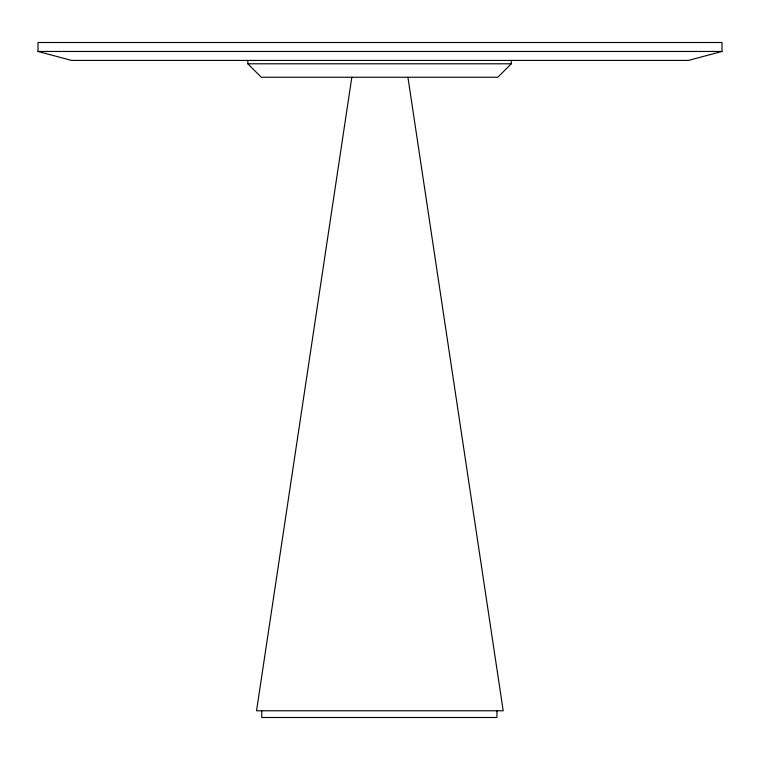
<?xml version="1.0" encoding="UTF-8"?>
<svg xmlns="http://www.w3.org/2000/svg" width="760" height="760" viewBox="0 0 760 760"><rect width="100%" height="100%" fill="white"/><g stroke="black" fill="none" stroke-linecap="round" stroke-linejoin="round"><path stroke-width="1.14" d="M351.823 77.254L256.538 710.781L503.206 710.781L407.92 77.254M511.281 60.429L511.281 63.793L497.809 77.254L261.316 77.254L247.836 63.793L247.836 60.429M722 51.462L688.313 60.429L71.687 60.429L38 51.462L38 42.493L722 42.493L722 51.462L38 51.462M247.836 63.793L511.281 63.793M496.935 710.781L496.935 717.506L261.744 717.506L261.744 710.781"/></g></svg>
